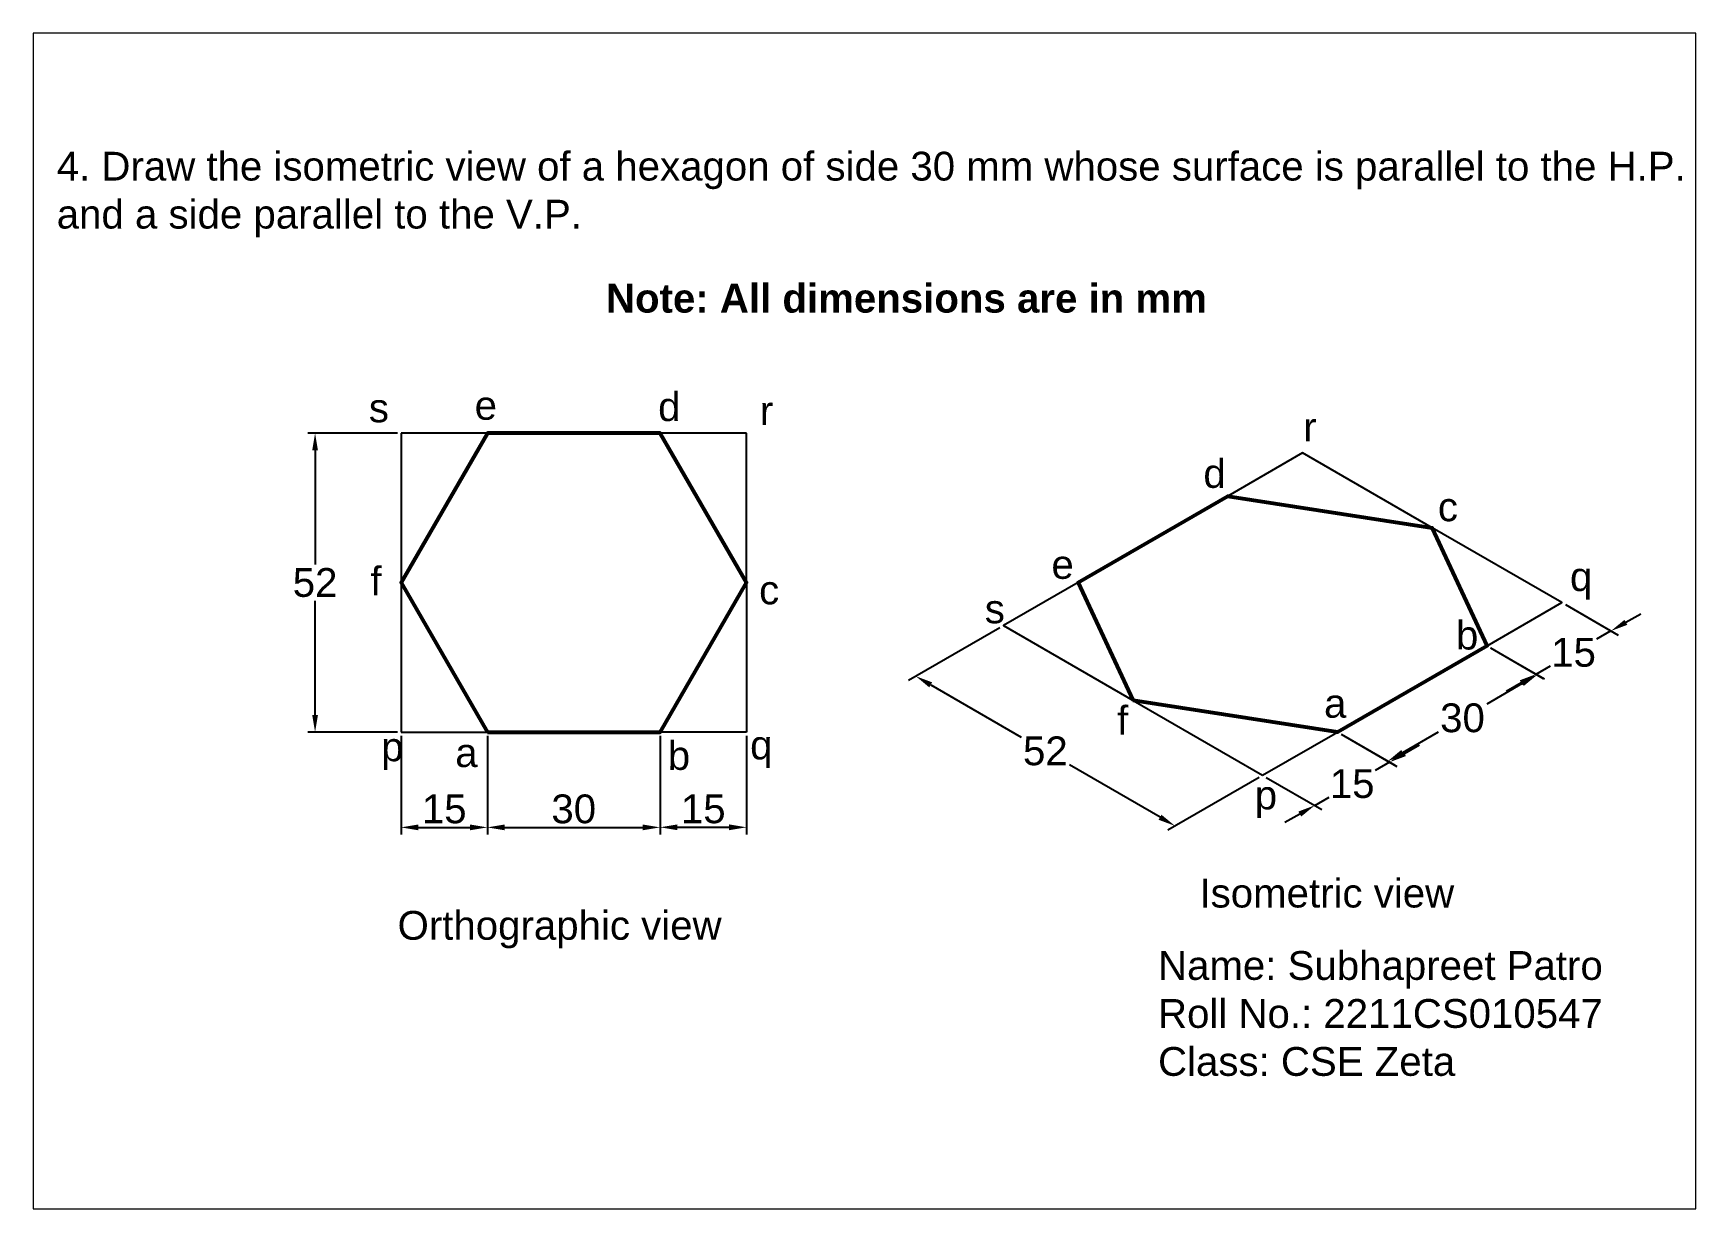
# Paper-space layout 'Layout4' of a CAD drawing. Header units: millimetres. Extents: x 30 to 267, y 21 to 189.
# The model-space entities are those that its viewports show. They can reach past a viewport. Long polylines and large blocks are cut down to what shows.
import ezdxf

# ---------------------------------------------------------------- set-up
doc = ezdxf.new("R2010")
doc.units = ezdxf.units.MM
doc.styles.get("Standard").update_dxf_attribs({"font": 'arial.ttf'})
doc.dimstyles.new('ISO-25', dxfattribs={"dimtxt": 5, "dimasz": 3, "dimexe": 1.25, "dimexo": 0.625, "dimtad": 1, "dimtih": 1, "dimtoh": 1, "dimdec": 0, "dimtxsty": 'Standard', "dimcen": 2.5, "dimadec": 0, "dimazin": 0, "dimtfac": 1, "dimtdec": 0, "dimtmove": 0, "dimatfit": 3, "dimfxl": 1, "dimarcsym": 0})

# ---------------------------------------------------------------- blocks, each defined once
blk = doc.blocks.new('*D19')
at = {"color": 0, "lineweight": -2, "transparency": 16777216}
for p, q in [((1023.93, 81.1), (1023.93, 63.95)), ((1053.93, 81.1), (1053.93, 63.95)), ((1026.93, 65.2), (1050.93, 65.2))]:
    blk.add_line(p, q, dxfattribs=at)
at = {"color": 0, "transparency": 16777216}
for points in [[(1026.93, 65.7), (1026.93, 64.7), (1023.93, 65.2)], [(1050.93, 65.7), (1050.93, 64.7), (1053.93, 65.2)]]:
    blk.add_solid(points, dxfattribs=at)
at = {"layer": 'Defpoints', "color": 0, "transparency": 16777216}
for p in [(1023.93, 81.73), (1053.93, 81.73), (1053.93, 65.2)]:
    blk.add_point(p, dxfattribs=at)
at = {"color": 0, "transparency": 16777216, "insert": (1038.93, 68.38), "char_height": 5, "attachment_point": 5}
blk.add_mtext('30', dxfattribs=at)
blk = doc.blocks.new('*D20')
at = {"color": 0, "lineweight": -2, "transparency": 16777216}
for p, q in [((1008.93, 81.1), (1008.93, 63.95)), ((1023.93, 81.1), (1023.93, 63.95)), ((1011.93, 65.2), (1020.93, 65.2))]:
    blk.add_line(p, q, dxfattribs=at)
at = {"color": 0, "transparency": 16777216}
for points in [[(1011.93, 65.7), (1011.93, 64.7), (1008.93, 65.2)], [(1020.93, 65.7), (1020.93, 64.7), (1023.93, 65.2)]]:
    blk.add_solid(points, dxfattribs=at)
at = {"layer": 'Defpoints', "color": 0, "transparency": 16777216}
for p in [(1008.93, 81.73), (1023.93, 81.73), (1023.93, 65.2)]:
    blk.add_point(p, dxfattribs=at)
at = {"color": 0, "transparency": 16777216, "insert": (1016.43, 68.38), "char_height": 5, "attachment_point": 5}
blk.add_mtext('15', dxfattribs=at)
blk = doc.blocks.new('*D21')
at = {"color": 0, "lineweight": -2, "transparency": 16777216}
for p, q in [((1053.93, 81.1), (1053.93, 63.96)), ((1068.93, 81.1), (1068.93, 63.96)), ((1056.93, 65.21), (1065.93, 65.21))]:
    blk.add_line(p, q, dxfattribs=at)
at = {"color": 0, "transparency": 16777216}
for points in [[(1056.93, 65.71), (1056.93, 64.71), (1053.93, 65.21)], [(1065.93, 65.71), (1065.93, 64.71), (1068.93, 65.21)]]:
    blk.add_solid(points, dxfattribs=at)
at = {"layer": 'Defpoints', "color": 0, "transparency": 16777216}
for p in [(1053.93, 81.73), (1068.93, 81.73), (1068.93, 65.21)]:
    blk.add_point(p, dxfattribs=at)
at = {"color": 0, "transparency": 16777216, "insert": (1061.43, 68.39), "char_height": 5, "attachment_point": 5}
blk.add_mtext('15', dxfattribs=at)
blk = doc.blocks.new('*D22')
at = {"color": 0, "lineweight": -2, "transparency": 16777216}
for p, q in [((1008.3, 133.69), (992.75, 133.69)), ((994, 130.69), (994, 110.89)), ((994, 84.73), (994, 104.53)), ((1008.3, 81.73), (992.75, 81.73))]:
    blk.add_line(p, q, dxfattribs=at)
at = {"color": 0, "transparency": 16777216}
for points in [[(993.5, 130.69), (994.5, 130.69), (994, 133.69)], [(993.5, 84.73), (994.5, 84.73), (994, 81.73)]]:
    blk.add_solid(points, dxfattribs=at)
at = {"layer": 'Defpoints', "color": 0, "transparency": 16777216}
for p in [(1008.93, 133.69), (994, 81.73), (1008.93, 81.73)]:
    blk.add_point(p, dxfattribs=at)
at = {"color": 0, "transparency": 16777216, "insert": (994, 107.71), "char_height": 5, "attachment_point": 5}
blk.add_mtext('52', dxfattribs=at)
blk = doc.blocks.new('*D23')
at = {"color": 0, "lineweight": -2, "transparency": 16777216}
for p, q in [((1112.95, 99.89), (1097.1, 90.73)), ((1100.94, 89.96), (1116.68, 80.87)), ((1140.78, 66.96), (1125.04, 76.04)), ((1157.98, 73.89), (1142.13, 64.73))]:
    blk.add_line(p, q, dxfattribs=at)
at = {"color": 0, "transparency": 16777216}
for points in [[(1101.19, 90.39), (1100.69, 89.52), (1098.35, 91.46)], [(1141.03, 67.39), (1140.53, 66.52), (1143.38, 65.46)]]:
    blk.add_solid(points, dxfattribs=at)
at = {"layer": 'Defpoints', "color": 0, "transparency": 16777216}
for p in [(1113.57, 100.25), (1158.6, 74.25), (1143.38, 65.46)]:
    blk.add_point(p, dxfattribs=at)
at = {"color": 0, "transparency": 16777216, "insert": (1120.86, 78.46), "char_height": 5, "attachment_point": 5}
blk.add_mtext('52', dxfattribs=at)
blk = doc.blocks.new('*D24')
at = {"color": 0, "lineweight": -2, "transparency": 16777216}
for p, q in [((1172.22, 81.39), (1181.9, 75.8)), ((1183.24, 78.02), (1185.84, 79.52)), ((1180.65, 76.52), (1178.14, 75.07)), ((1159.23, 73.89), (1168.91, 68.3)), ((1167.66, 69.02), (1170.16, 70.47)), ((1165.06, 67.52), (1162.46, 66.02))]:
    blk.add_line(p, q, dxfattribs=at)
at = {"color": 0, "transparency": 16777216}
for points in [[(1182.99, 78.45), (1183.49, 77.59), (1180.65, 76.52)], [(1164.81, 67.95), (1165.31, 67.09), (1167.66, 69.02)]]:
    blk.add_solid(points, dxfattribs=at)
at = {"layer": 'Defpoints', "color": 0, "transparency": 16777216}
for p in [(1171.59, 81.75), (1180.65, 76.52), (1158.6, 74.25)]:
    blk.add_point(p, dxfattribs=at)
at = {"color": 0, "transparency": 16777216, "insert": (1174.15, 72.77), "char_height": 5, "attachment_point": 5}
blk.add_mtext('15', dxfattribs=at)
blk = doc.blocks.new('*D25')
at = {"color": 0, "lineweight": -2, "transparency": 16777216}
for p, q in [((1198.2, 96.39), (1207.56, 90.98)), ((1203.71, 90.2), (1197.52, 86.63)), ((1172.22, 81.39), (1181.58, 75.98)), ((1182.93, 78.2), (1189.13, 81.78))]:
    blk.add_line(p, q, dxfattribs=at)
at = {"color": 0, "transparency": 16777216}
for points in [[(1203.46, 90.64), (1203.96, 89.77), (1206.31, 91.7)], [(1182.68, 78.64), (1183.18, 77.77), (1180.33, 76.7)]]:
    blk.add_solid(points, dxfattribs=at)
at = {"layer": 'Defpoints', "color": 0, "transparency": 16777216}
for p in [(1197.58, 96.75), (1206.31, 91.7), (1171.59, 81.75)]:
    blk.add_point(p, dxfattribs=at)
at = {"color": 0, "transparency": 16777216, "insert": (1193.32, 84.2), "char_height": 5, "attachment_point": 5}
blk.add_mtext('30', dxfattribs=at)
blk = doc.blocks.new('*D26')
at = {"color": 0, "lineweight": -2, "transparency": 16777216}
for p, q in [((1211.19, 103.89), (1220.35, 98.59)), ((1221.7, 100.82), (1224.3, 102.32)), ((1219.1, 99.32), (1216.6, 97.87)), ((1198.2, 96.39), (1207.36, 91.09)), ((1206.11, 91.82), (1208.62, 93.26)), ((1203.52, 90.32), (1200.92, 88.82))]:
    blk.add_line(p, q, dxfattribs=at)
at = {"color": 0, "transparency": 16777216}
for points in [[(1221.45, 101.25), (1221.95, 100.38), (1219.1, 99.32)], [(1203.27, 90.75), (1203.77, 89.88), (1206.11, 91.82)]]:
    blk.add_solid(points, dxfattribs=at)
at = {"layer": 'Defpoints', "color": 0, "transparency": 16777216}
for p in [(1210.57, 104.25), (1219.1, 99.32), (1197.58, 96.75)]:
    blk.add_point(p, dxfattribs=at)
at = {"color": 0, "transparency": 16777216, "insert": (1212.61, 95.57), "char_height": 5, "attachment_point": 5}
blk.add_mtext('15', dxfattribs=at)

msp = doc.modelspace()

# ---------------------------------------------------------------- linework, layer by layer
for p, q in [((1023.93, 133.69), (1008.93, 133.69)), ((1008.93, 133.69), (1008.93, 107.71)), ((1068.93, 133.69), (1053.93, 133.69)), ((1068.93, 107.71), (1068.93, 133.69)), ((1008.93, 107.71), (1008.93, 81.73)), ((1068.93, 107.71), (1068.93, 81.73)), ((1008.93, 81.73), (1023.93, 81.73)), ((1068.93, 81.73), (1053.93, 81.73))]:
    msp.add_line(p, q)
at = {"lineweight": 53}
msp.add_lwpolyline([(1023.93, 81.73), (1053.93, 81.73), (1068.93, 107.71), (1053.93, 133.69), (1023.93, 133.69), (1008.93, 107.71)], close=True, dxfattribs=at)
msp.add_lwpolyline([(1158.6, 74.25), (1171.59, 81.75), (1197.58, 96.75), (1210.57, 104.25), (1188.05, 117.25), (1165.53, 130.25), (1152.54, 122.75), (1126.56, 107.75), (1113.57, 100.25), (1136.09, 87.25)], close=True)
msp.add_lwpolyline([(1136.09, 87.25), (1126.56, 107.75), (1152.54, 122.75), (1188.05, 117.25), (1197.58, 96.75), (1171.59, 81.75), (1136.09, 87.25)], dxfattribs=at)

# ---------------------------------------------------------------- texts
at = {"char_height": 5, "attachment_point": 1}
for s, width, insert in [('4. Draw the isometric view of a hexagon of side 30 mm whose surface is parallel to the H.P. and a side parallel to the V.P.', 282.5536, (949.12, 182.56)), ('{\\fArial|b1|i0|c0|p34;Note: All dimensions are in mm}', 120.5751, (1044.53, 159.62)), ('s', 3.5487, (1003.34, 140.57)), ('e', 7.4409, (1021.72, 141.01)), ('d', 6.837, (1053.59, 140.78)), ('r', 6.2565, (1071.25, 140.1)), ('r', 6.2565, (1165.65, 137.25)), ('d', 6.837, (1148.31, 129.18)), ('c', 11.9852, (1189.04, 123.38)), ('f', 3.9239, (1003.61, 110.49)), ('e', 7.4409, (1121.91, 113.37)), ('q', 4.0957, (1211.99, 111.26)), ('c', 11.9852, (1071.13, 108.95)), ('s', 3.5487, (1110.33, 105.66)), ('b', 6.2647, (1192.18, 101.1)), ('a', 3.2904, (1169.27, 89.25)), ('f', 3.9239, (1133.3, 86.29)), ('q', 4.0957, (1069.57, 82.01)), ('p', 7.581, (1005.49, 81.69)), ('a', 3.2904, (1018.35, 80.68)), ('b', 6.2647, (1055.27, 80.19)), ('p', 7.581, (1157.23, 73.33)), ('Isometric view', 91.3954, (1147.63, 56.28)), ('Orthographic view', 63.0219, (1008.33, 50.68)), ('Name: Subhapreet Patro\\PRoll No.: 2211CS010547\\PClass: CSE Zeta', 99.9001, (1140.43, 43.71))]:
    msp.add_mtext_dynamic_manual_height_columns(s, width=width, gutter_width=25, heights=[0], dxfattribs=dict(at, insert=insert))

# ---------------------------------------------------------------- dimensions: what is measured, and where the dimension line sits
for p1, p2, distance, picture, middle in [((1008.93, 133.69), (1008.93, 81.73), -14.92, '*D22', (994, 107.71)), ((1197.58, 96.75), (1210.57, 104.25), -8.54, '*D26', (1212.61, 95.57)), ((1113.57, 100.25), (1158.6, 74.25), -15.23, '*D23', (1120.86, 78.46)), ((1171.59, 81.75), (1197.58, 96.75), -8.74, '*D25', (1193.32, 84.2)), ((1008.93, 81.73), (1023.93, 81.73), -16.53, '*D20', (1016.43, 68.38)), ((1023.93, 81.73), (1053.93, 81.73), -16.53, '*D19', (1038.93, 68.38)), ((1053.93, 81.73), (1068.93, 81.73), -16.51, '*D21', (1061.43, 68.39)), ((1158.6, 74.25), (1171.59, 81.75), -9.05, '*D24', (1174.15, 72.77))]:
    dim = msp.add_aligned_dim(p1=p1, p2=p2, distance=distance, dimstyle='ISO-25')
    dim.commit()
    dim.dimension.update_dxf_attribs({"geometry": picture, "text_midpoint": middle})

psp = doc.layouts.new('Layout4')

# ---------------------------------------------------------------- viewports
at = {"layer": '0'}
psp.add_viewport(center=(148.5, 105), size=(237.6, 168), view_center_point=(1089.44, 101.05), view_height=204.1982, dxfattribs=at)

doc.saveas('drawing.dxf')
